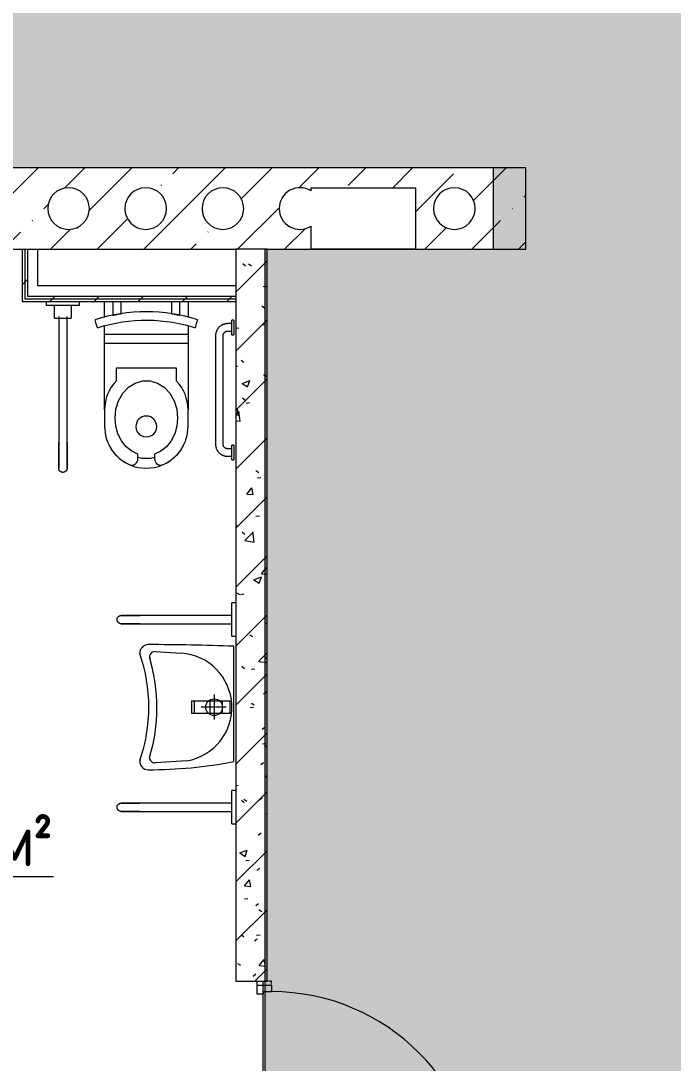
# Model space of a CAD drawing. Header units: millimetres. Extents: x -515342 to 330399, y -224905 to 507333.
# Drawn here: x -372452 to -369325, y 125671 to 130669 of the extents above; entities that cross this region are included whole.
import ezdxf

# ---------------------------------------------------------------- set-up
doc = ezdxf.new("R2010")
doc.units = ezdxf.units.MM
doc.linetypes.add('ASVP_Невидимые', pattern=[5, 3, -2])
for name, color, linetype, lineweight in [('Двери', 7, 'Continuous', 0), ('Марки помещений', 7, 'Continuous', 0), ('Оборудование', 7, 'Continuous', 0), ('Перекрытие', 7, 'Continuous', 0), ('Сантехника', 7, 'Continuous', 0), ('Стены внутренние', 7, 'Continuous', 0), ('Стены несущие', 7, 'Continuous', 0), ('Стены отделка', 7, 'Continuous', 0), ('Стены перегородки', 7, 'Continuous', 0), ('Стены штриховка', 7, 'Continuous', 0), ('экспертиза условные обозначения', 1, 'Continuous', 0)]:
    doc.layers.add(name, color=color, linetype=linetype, lineweight=lineweight)
doc.styles.add('GOST Common_1', font='', dxfattribs={"width": 0.9, "height": 250})
doc.styles.add('GOST Common_2', font='', dxfattribs={"width": 0.9, "height": 250})
doc.styles.get('GOST Common_1').set_extended_font_data('GOST Common')
doc.styles.get('GOST Common_2').set_extended_font_data('GOST Common')
pattern_1 = [(45, (-374025.76, 123368.6), (-106.066, 106.066), [])]

# ---------------------------------------------------------------- blocks, each defined once
blk = doc.blocks.new('Унитаз - Общественные _МГН_ - Объем смыва более 6_1 л-8747126-О_АР_П_2__3_400_План 2 этажа')
at = {"layer": 'Сантехника'}
for p, q in [((0, 200), (77, 200)), ((88.7, 246), (107.8, 239.8)), ((107.8, 239.8), (126.8, 233.7)), ((118.2, 200), (157.6, 200)), ((157.6, 200), (200, 200)), ((157.6, -200), (157.6, 200)), ((200, -200), (200, 200)), ((200, 200), (520, 200)), ((600, 200), (520, 200)), ((66.2, 160), (0, 160)), ((0, 120), (59.1, 120)), ((382.3, 145), (320, 145)), ((320, 145), (320, -145)), ((733.5, 40), (754.9, 40)), ((753.4, 20.7), (754, 16.1)), ((754.9, -40), (733.5, -40)), ((754, -16.1), (753.4, -20.7)), ((59.1, -120), (0, -120)), ((320, -145), (382.3, -145)), ((0, -160), (66.2, -160)), ((77, -200), (0, -200)), ((107.8, -239.8), (88.7, -246)), ((126.8, -233.7), (107.8, -239.8)), ((157.6, -200), (118.2, -200)), ((200, -200), (157.6, -200)), ((520, -200), (200, -200)), ((520, -200), (600, -200))]:
    blk.add_line(p, q, dxfattribs=at)
at = {"layer": 'Сантехника', "flags": 128}
for points in [[(126.8, -233.7), (118, -204.5), (110.4, -175.1), (104, -145.4), (98.8, -115.5), (94.8, -85.3), (92, -55.1), (90.4, -24.7), (90, 5.7), (90.9, 36.1), (92.9, 66.4), (96.2, 96.6), (100.6, 126.7), (106.3, 156.6), (113.2, 186.2), (121.2, 215.5), (126.8, 233.7)], [(560, -150), (516.9, -145.6), (476.3, -132.8), (440.6, -112.3), (411.9, -85.2), (391.7, -53.2), (381.3, -18.1), (381.3, 18.1), (391.7, 53.2), (411.9, 85.2), (440.6, 112.3), (476.3, 132.8), (516.9, 145.6), (560, 150)], [(560, 150), (598.7, 146.5), (635.6, 136.1), (669, 119.4), (697.2, 97.1), (719.1, 70.2), (733.5, 40)], [(748.7, 40.3), (753.6, 19.3), (753.6, -19.3), (748.7, -40.3)], [(733.5, -40), (719.1, -70.2), (697.2, -97.1), (669, -119.4), (635.6, -136.1), (598.7, -146.5), (560, -150)]]:
    blk.add_lwpolyline(points, dxfattribs=at)
at = {"layer": 'Сантехника'}
for centre, radius, start, end in [((850, 0), 800, 162.0951, 197.9049), ((520, 0), 200, 90, 133.5312), ((600, 0), 200, 24.3266, 90), ((600, 0), 200, 72.0106, 76.5027), ((600, 0), 200, 57.6191, 63.0038), ((600, 0), 200, 43.7417, 49.503), ((600, 0), 200, 30.0357, 36.0001), ((600, 0), 50, 90, 270), ((600, 0), 50, 270, 90), ((754.9, 70), 30, 270, 24.3266), ((600, 0), 200, 337.4028, 22.5972), ((754.9, -70), 30, 335.6734, 90), ((600, 0), 200, 270, 335.6734), ((520, 0), 200, 226.4688, 270), ((600, 0), 200, 310.497, 316.2583), ((600, 0), 200, 323.9999, 329.9643), ((600, 0), 200, 283.4973, 287.9894), ((600, 0), 200, 296.9962, 302.3809)]:
    blk.add_arc(centre, radius, start, end, dxfattribs=at)
for points, knots in [([(59.1, 120), (59.1, 120), (59.2, 120.8), (59.7, 124.4), (60.6, 129.9), (61.7, 136.5), (62.8, 142.4), (63.6, 146.8), (64.2, 150), (64.7, 152.9), (65.4, 156.2), (66, 159.2), (66.2, 160), (66.2, 160)], [0, 0, 0, 0, 0.111111, 0.222222, 0.333333, 0.444444, 0.555556, 0.611111, 0.666667, 0.722222, 0.777778, 0.888889, 1, 1, 1, 1]), ([(66.2, -160), (66.2, -160), (66, -159.2), (65.4, -156.2), (64.7, -152.9), (64.2, -150), (63.6, -146.8), (63, -143.5), (62.3, -140), (61.5, -135.4), (60.6, -129.9), (59.7, -124.4), (59.2, -120.8), (59.1, -120), (59.1, -120)], [0, 0, 0, 0, 0.111111, 0.222222, 0.277778, 0.333333, 0.388889, 0.444444, 0.5, 0.555556, 0.666667, 0.777778, 0.888889, 1, 1, 1, 1])]:
    blk.add_open_spline(points, degree=3, knots=knots, dxfattribs=at)
blk = doc.blocks.new('Опорный поручень - Откидной поручень для унитаза-8747127-О_АР_П_2__3_400_План 2 этажа')
at = {"layer": 'Оборудование'}
for p, q in [((1695, 5955), (1695, 5935)), ((1855, 5935), (1855, 5955)), ((1855, 5935), (1695, 5935)), ((1735, 5915), (1735, 5935)), ((1735, 5875), (1735, 5915)), ((1815, 5935), (1815, 5915)), ((1815, 5915), (1815, 5875)), ((1735, 5875), (1815, 5875)), ((1755, 5882.3), (1755, 5280)), ((1795, 5280), (1795, 5882.3))]:
    blk.add_line(p, q, dxfattribs=at)
at = {"layer": 'Оборудование', "flags": 128}
for points in [[(1755, 5280), (1755, 5275), (1755, 5270), (1755, 5265), (1755, 5260.1), (1755, 5255.2), (1755, 5250.3), (1755, 5245.5), (1755, 5240.7), (1755, 5236), (1755, 5231.3), (1755, 5226.8), (1755, 5222.3), (1755, 5217.9), (1755, 5213.6), (1755, 5209.4), (1755, 5205.4), (1755, 5201.4), (1755, 5197.6), (1755, 5193.9), (1755, 5190.3), (1755, 5186.9), (1755, 5183.7), (1755, 5180.5), (1755, 5177.6), (1755, 5174.8), (1755, 5172.2), (1755, 5169.8), (1755, 5167.5), (1755, 5165.4), (1755, 5163.5), (1755, 5161.8), (1755, 5160.2), (1755, 5158.9), (1755, 5157.8), (1755, 5156.8), (1755, 5156.1), (1755, 5155.5), (1755, 5155.2), (1755, 5155), (1755, 5155)], [(1755, 5155), (1755, 5155.1), (1755, 5155.4), (1755, 5155.9), (1755, 5156.6), (1755, 5157.5), (1755, 5158.6), (1755, 5159.9), (1755, 5161.3), (1755, 5163), (1755, 5164.9), (1755, 5166.9), (1755, 5169.1), (1755, 5171.5), (1755, 5174.1), (1755, 5176.8), (1755, 5179.7), (1755, 5182.8), (1755, 5186), (1755, 5189.4), (1755, 5192.9), (1755, 5196.6), (1755, 5200.4), (1755, 5204.3), (1755, 5208.3), (1755, 5212.5), (1755, 5216.7), (1755, 5221.1), (1755, 5225.5), (1755, 5230.1), (1755, 5234.7), (1755, 5239.4), (1755, 5244.2), (1755, 5249), (1755, 5253.8), (1755, 5258.8), (1755, 5263.7), (1755, 5268.7), (1755, 5273.7), (1755, 5278.7), (1755, 5280)], [(1795, 5280), (1795, 5275), (1795, 5270), (1795, 5265), (1795, 5260.1), (1795, 5255.2), (1795, 5250.3), (1795, 5245.5), (1795, 5240.7), (1795, 5236), (1795, 5231.3), (1795, 5226.8), (1795, 5222.3), (1795, 5217.9), (1795, 5213.6), (1795, 5209.4), (1795, 5205.4), (1795, 5201.4), (1795, 5197.6), (1795, 5193.9), (1795, 5190.3), (1795, 5186.9), (1795, 5183.7), (1795, 5180.5), (1795, 5177.6), (1795, 5174.8), (1795, 5172.2), (1795, 5169.8), (1795, 5167.5), (1795, 5165.4), (1795, 5163.5), (1795, 5161.8), (1795, 5160.2), (1795, 5158.9), (1795, 5157.8), (1795, 5156.8), (1795, 5156.1), (1795, 5155.5), (1795, 5155.2), (1795, 5155), (1795, 5155)], [(1795, 5155), (1795, 5155.1), (1795, 5155.4), (1795, 5155.9), (1795, 5156.6), (1795, 5157.5), (1795, 5158.6), (1795, 5159.9), (1795, 5161.3), (1795, 5163), (1795, 5164.9), (1795, 5166.9), (1795, 5169.1), (1795, 5171.5), (1795, 5174.1), (1795, 5176.8), (1795, 5179.7), (1795, 5182.8), (1795, 5186), (1795, 5189.4), (1795, 5192.9), (1795, 5196.6), (1795, 5200.4), (1795, 5204.3), (1795, 5208.3), (1795, 5212.5), (1795, 5216.7), (1795, 5221.1), (1795, 5225.5), (1795, 5230.1), (1795, 5234.7), (1795, 5239.4), (1795, 5244.2), (1795, 5249), (1795, 5253.8), (1795, 5258.8), (1795, 5263.7), (1795, 5268.7), (1795, 5273.7), (1795, 5278.7), (1795, 5280)], [(1775, 5135), (1774.2, 5135), (1773.4, 5135.1), (1772.6, 5135.1), (1771.8, 5135.3), (1771, 5135.4), (1770.2, 5135.6), (1769.5, 5135.8), (1768.7, 5136), (1768, 5136.3), (1767.2, 5136.6), (1766.5, 5136.9), (1765.8, 5137.3), (1765.1, 5137.6), (1764.4, 5138.1), (1763.7, 5138.5), (1763.1, 5139), (1762.4, 5139.4), (1761.8, 5140), (1761.2, 5140.5), (1760.7, 5141.1), (1760.1, 5141.7), (1759.6, 5142.3), (1759.1, 5142.9), (1758.6, 5143.5), (1758.2, 5144.2), (1757.8, 5144.9), (1757.4, 5145.6), (1757, 5146.3), (1756.7, 5147), (1756.4, 5147.8), (1756.1, 5148.5), (1755.8, 5149.3), (1755.6, 5150), (1755.4, 5150.8), (1755.3, 5151.6), (1755.2, 5152.4), (1755.1, 5153.2), (1755, 5154), (1755, 5154.8), (1755, 5155)], [(1795, 5155), (1795, 5154.2), (1794.9, 5153.4), (1794.9, 5152.6), (1794.7, 5151.8), (1794.6, 5151), (1794.4, 5150.2), (1794.2, 5149.5), (1794, 5148.7), (1793.7, 5148), (1793.4, 5147.2), (1793.1, 5146.5), (1792.7, 5145.8), (1792.4, 5145.1), (1791.9, 5144.4), (1791.5, 5143.7), (1791, 5143.1), (1790.6, 5142.4), (1790, 5141.8), (1789.5, 5141.2), (1788.9, 5140.7), (1788.3, 5140.1), (1787.7, 5139.6), (1787.1, 5139.1), (1786.5, 5138.6), (1785.8, 5138.2), (1785.1, 5137.8), (1784.4, 5137.4), (1783.7, 5137), (1783, 5136.7), (1782.2, 5136.4), (1781.5, 5136.1), (1780.7, 5135.8), (1780, 5135.6), (1779.2, 5135.4), (1778.4, 5135.3), (1777.6, 5135.2), (1776.8, 5135.1), (1776, 5135), (1775.2, 5135), (1775, 5135)]]:
    blk.add_lwpolyline(points, dxfattribs=at)
blk = doc.blocks.new('МГН_Санузел_Поручень горизонтальный - АР_Сантехнические приборы_МГН_Поручень горизонтальный-V29-О_АР_П_2__3_400_План 2 этажа')
at = {"layer": 'Сантехника'}
for p, q in [((-1190.8, 0), (-1190.8, -10)), ((-1120.8, -10), (-1120.8, 0)), ((-590.8, 0), (-590.8, -10)), ((-590.8, 0), (-555.8, 0)), ((-555.8, 0), (-520.8, 0)), ((-520.8, -10), (-520.8, 0)), ((-1190.8, 0), (-1155.8, 0)), ((-1155.8, -10), (-1190.8, -10)), ((-1173.8, -10), (-1173.8, -30)), ((-1155.8, 0), (-1120.8, 0)), ((-1120.8, -10), (-1155.8, -10)), ((-1137.8, -30), (-1137.8, -10)), ((-555.8, -10), (-590.8, -10)), ((-573.8, -10), (-573.8, -30)), ((-520.8, -10), (-555.8, -10)), ((-537.8, -30), (-537.8, -10)), ((-595.8, -52), (-1115.8, -52)), ((-1115.8, -88), (-595.8, -88))]:
    blk.add_line(p, q, dxfattribs=at)
at = {"layer": 'Сантехника', "flags": 128}
for points in [[(-1173.8, -30), (-1173.7, -32.3), (-1173.6, -34.6), (-1173.4, -36.9), (-1173.1, -39.2), (-1172.6, -41.5), (-1172.1, -43.8), (-1171.5, -46), (-1170.9, -48.2), (-1170.1, -50.4), (-1169.2, -52.6), (-1168.3, -54.7), (-1167.2, -56.8), (-1166.1, -58.8), (-1164.9, -60.8), (-1163.7, -62.7), (-1162.3, -64.6), (-1160.9, -66.5), (-1159.4, -68.2), (-1157.8, -70), (-1156.2, -71.6), (-1154.5, -73.2), (-1152.8, -74.7), (-1150.9, -76.1), (-1149.1, -77.5), (-1147.1, -78.8), (-1145.2, -80), (-1143.1, -81.2), (-1141.1, -82.2), (-1139, -83.2), (-1136.8, -84.1), (-1134.6, -84.9), (-1132.4, -85.6), (-1130.2, -86.2), (-1127.9, -86.7), (-1125.7, -87.2), (-1123.4, -87.5), (-1121.1, -87.8), (-1118.7, -87.9), (-1116.4, -88), (-1115.8, -88)], [(-1115.8, -52), (-1116.7, -52), (-1117.6, -51.9), (-1118.4, -51.8), (-1119.3, -51.7), (-1120.2, -51.6), (-1121, -51.4), (-1121.9, -51.1), (-1122.7, -50.9), (-1123.5, -50.6), (-1124.4, -50.3), (-1125.2, -49.9), (-1126, -49.5), (-1126.7, -49.1), (-1127.5, -48.6), (-1128.2, -48.2), (-1128.9, -47.6), (-1129.6, -47.1), (-1130.3, -46.5), (-1131, -45.9), (-1131.6, -45.3), (-1132.2, -44.7), (-1132.8, -44), (-1133.3, -43.3), (-1133.8, -42.6), (-1134.3, -41.9), (-1134.8, -41.1), (-1135.2, -40.4), (-1135.6, -39.6), (-1136, -38.8), (-1136.3, -38), (-1136.6, -37.1), (-1136.9, -36.3), (-1137.1, -35.5), (-1137.3, -34.6), (-1137.5, -33.7), (-1137.6, -32.9), (-1137.7, -32), (-1137.8, -31.1), (-1137.8, -30.2), (-1137.8, -30)], [(-573.8, -30), (-573.8, -30.9), (-573.9, -31.8), (-574, -32.6), (-574.1, -33.5), (-574.2, -34.4), (-574.4, -35.2), (-574.7, -36.1), (-574.9, -36.9), (-575.2, -37.8), (-575.5, -38.6), (-575.9, -39.4), (-576.3, -40.2), (-576.7, -40.9), (-577.2, -41.7), (-577.6, -42.4), (-578.1, -43.1), (-578.7, -43.8), (-579.3, -44.5), (-579.8, -45.2), (-580.5, -45.8), (-581.1, -46.4), (-581.8, -47), (-582.5, -47.5), (-583.2, -48), (-583.9, -48.5), (-584.7, -49), (-585.4, -49.4), (-586.2, -49.8), (-587, -50.2), (-587.8, -50.5), (-588.7, -50.8), (-589.5, -51.1), (-590.3, -51.3), (-591.2, -51.5), (-592.1, -51.7), (-592.9, -51.8), (-593.8, -51.9), (-594.7, -52), (-595.6, -52), (-595.8, -52)], [(-595.8, -88), (-593.5, -88), (-591.2, -87.8), (-588.9, -87.6), (-586.6, -87.3), (-584.3, -86.8), (-582, -86.3), (-579.8, -85.7), (-577.6, -85.1), (-575.4, -84.3), (-573.2, -83.4), (-571.1, -82.5), (-569, -81.4), (-567, -80.3), (-565, -79.1), (-563, -77.9), (-561.2, -76.5), (-559.3, -75.1), (-557.6, -73.6), (-555.8, -72), (-554.2, -70.4), (-552.6, -68.7), (-551.1, -67), (-549.7, -65.1), (-548.3, -63.3), (-547, -61.3), (-545.8, -59.4), (-544.6, -57.3), (-543.6, -55.3), (-542.6, -53.2), (-541.7, -51), (-540.9, -48.8), (-540.2, -46.6), (-539.6, -44.4), (-539.1, -42.1), (-538.6, -39.9), (-538.3, -37.6), (-538, -35.3), (-537.9, -32.9), (-537.8, -30.6), (-537.8, -30)]]:
    blk.add_lwpolyline(points, dxfattribs=at)
blk = doc.blocks.new('Раковина для МГН 600х450 - Раковина для МГН 600х450-10138457-О_АР_П_2__3_400_План 2 этажа')
at = {"layer": 'Сантехника'}
for p, q in [((261.2, 0), (-292.2, 0)), ((-30, -56.2), (-30, -20)), ((-30, -20), (30, -20)), ((0, -37.3), (0, -157.3)), ((30, -20), (30, -56.2)), ((-61.5, -95), (58.5, -95)), ((-30, -116.2), (-30, -56.2)), ((-30, -56.2), (30, -56.2)), ((30, -56.2), (30, -116.2)), ((-30, -191.2), (-30, -116.2)), ((-30, -116.2), (30, -116.2)), ((30, -116.2), (30, -191.2)), ((-30, -203.7), (-30, -191.2)), ((-30, -191.2), (30, -191.2)), ((30, -191.2), (30, -203.7)), ((-30, -203.7), (30, -203.7)), ((257, -225.9), (266.6, -377.9)), ((-266.6, -377.9), (-258.8, -253.2))]:
    blk.add_line(p, q, dxfattribs=at)
blk.add_circle((0, -95), 40, dxfattribs=at)
for centre, radius, start, end in [((10581.6, -411), 10881.6, 177.83525, 180), ((-1895.6, -411), 2195.6, 0, 10.7896), ((0.7, -269.5), 260, 9.6656, 176.4059), ((-241.6, -379.4), 25, 176.4059, 286.6852), ((1.4, -1190.1), 821.3, 73.0663, 106.6852), ((241.6, -379.4), 25, 267.5878, 3.5941), ((-260, -411), 40, 180, 275.3659), ((0, -1190.1), 782.4, 70.8821, 109.1179), ((260, -411), 40, 264.6341, 360)]:
    blk.add_arc(centre, radius, start, end, dxfattribs=at)
blk = doc.blocks.new('Опорный поручень - Опорный поручень для раковины-8747147-О_АР_П_2__3_400_План 2 этажа')
at = {"layer": 'Оборудование'}
for p, q in [((90760, 10815), (90760, 10975)), ((90780, 10975), (90760, 10975)), ((90760, 10915), (90320, 10915)), ((90320, 10875), (90760, 10875)), ((90760, 10815), (90780, 10815))]:
    blk.add_line(p, q, dxfattribs=at)
at = {"layer": 'Оборудование', "flags": 128}
for points in [[(90210, 10895), (90210, 10895.8), (90210.1, 10896.6), (90210.1, 10897.4), (90210.3, 10898.2), (90210.4, 10899), (90210.6, 10899.8), (90210.8, 10900.5), (90211, 10901.3), (90211.3, 10902), (90211.6, 10902.8), (90211.9, 10903.5), (90212.3, 10904.2), (90212.6, 10904.9), (90213.1, 10905.6), (90213.5, 10906.3), (90214, 10906.9), (90214.4, 10907.6), (90215, 10908.2), (90215.5, 10908.8), (90216.1, 10909.3), (90216.7, 10909.9), (90217.3, 10910.4), (90217.9, 10910.9), (90218.5, 10911.4), (90219.2, 10911.8), (90219.9, 10912.2), (90220.6, 10912.6), (90221.3, 10913), (90222, 10913.3), (90222.8, 10913.6), (90223.5, 10913.9), (90224.3, 10914.2), (90225, 10914.4), (90225.8, 10914.6), (90226.6, 10914.7), (90227.4, 10914.8), (90228.2, 10914.9), (90229, 10915), (90229.8, 10915), (90230, 10915)], [(90320, 10915), (90316.4, 10915), (90312.8, 10915), (90309.2, 10915), (90305.7, 10915), (90302.1, 10915), (90298.6, 10915), (90295.1, 10915), (90291.7, 10915), (90288.3, 10915), (90285, 10915), (90281.7, 10915), (90278.4, 10915), (90275.3, 10915), (90272.2, 10915), (90269.2, 10915), (90266.3, 10915), (90263.4, 10915), (90260.7, 10915), (90258, 10915), (90255.4, 10915), (90253, 10915), (90250.6, 10915), (90248.4, 10915), (90246.3, 10915), (90244.3, 10915), (90242.4, 10915), (90240.6, 10915), (90239, 10915), (90237.5, 10915), (90236.1, 10915), (90234.9, 10915), (90233.8, 10915), (90232.8, 10915), (90232, 10915), (90231.3, 10915), (90230.8, 10915), (90230.4, 10915), (90230.1, 10915), (90230, 10915), (90230, 10915)], [(90230, 10915), (90230.1, 10915), (90230.3, 10915), (90230.6, 10915), (90231.1, 10915), (90231.8, 10915), (90232.6, 10915), (90233.5, 10915), (90234.6, 10915), (90235.8, 10915), (90237.1, 10915), (90238.6, 10915), (90240.2, 10915), (90241.9, 10915), (90243.7, 10915), (90245.7, 10915), (90247.8, 10915), (90250, 10915), (90252.3, 10915), (90254.8, 10915), (90257.3, 10915), (90259.9, 10915), (90262.7, 10915), (90265.5, 10915), (90268.4, 10915), (90271.4, 10915), (90274.4, 10915), (90277.6, 10915), (90280.8, 10915), (90284.1, 10915), (90287.4, 10915), (90290.8, 10915), (90294.2, 10915), (90297.7, 10915), (90301.2, 10915), (90304.7, 10915), (90308.3, 10915), (90311.8, 10915), (90315.4, 10915), (90319, 10915), (90320, 10915)], [(90230, 10875), (90229.2, 10875), (90228.4, 10875.1), (90227.6, 10875.1), (90226.8, 10875.3), (90226, 10875.4), (90225.2, 10875.6), (90224.5, 10875.8), (90223.7, 10876), (90223, 10876.3), (90222.2, 10876.6), (90221.5, 10876.9), (90220.8, 10877.3), (90220.1, 10877.6), (90219.4, 10878.1), (90218.7, 10878.5), (90218.1, 10879), (90217.4, 10879.4), (90216.8, 10880), (90216.2, 10880.5), (90215.7, 10881.1), (90215.1, 10881.7), (90214.6, 10882.3), (90214.1, 10882.9), (90213.6, 10883.5), (90213.2, 10884.2), (90212.8, 10884.9), (90212.4, 10885.6), (90212, 10886.3), (90211.7, 10887), (90211.4, 10887.8), (90211.1, 10888.5), (90210.8, 10889.3), (90210.6, 10890), (90210.4, 10890.8), (90210.3, 10891.6), (90210.2, 10892.4), (90210.1, 10893.2), (90210, 10894), (90210, 10894.8), (90210, 10895)], [(90320, 10875), (90316.4, 10875), (90312.8, 10875), (90309.2, 10875), (90305.7, 10875), (90302.1, 10875), (90298.6, 10875), (90295.1, 10875), (90291.7, 10875), (90288.3, 10875), (90285, 10875), (90281.7, 10875), (90278.4, 10875), (90275.3, 10875), (90272.2, 10875), (90269.2, 10875), (90266.3, 10875), (90263.4, 10875), (90260.7, 10875), (90258, 10875), (90255.4, 10875), (90253, 10875), (90250.6, 10875), (90248.4, 10875), (90246.3, 10875), (90244.3, 10875), (90242.4, 10875), (90240.6, 10875), (90239, 10875), (90237.5, 10875), (90236.1, 10875), (90234.9, 10875), (90233.8, 10875), (90232.8, 10875), (90232, 10875), (90231.3, 10875), (90230.8, 10875), (90230.4, 10875), (90230.1, 10875), (90230, 10875), (90230, 10875)], [(90230, 10875), (90230.1, 10875), (90230.3, 10875), (90230.6, 10875), (90231.1, 10875), (90231.8, 10875), (90232.6, 10875), (90233.5, 10875), (90234.6, 10875), (90235.8, 10875), (90237.1, 10875), (90238.6, 10875), (90240.2, 10875), (90241.9, 10875), (90243.7, 10875), (90245.7, 10875), (90247.8, 10875), (90250, 10875), (90252.3, 10875), (90254.8, 10875), (90257.3, 10875), (90259.9, 10875), (90262.7, 10875), (90265.5, 10875), (90268.4, 10875), (90271.4, 10875), (90274.4, 10875), (90277.6, 10875), (90280.8, 10875), (90284.1, 10875), (90287.4, 10875), (90290.8, 10875), (90294.2, 10875), (90297.7, 10875), (90301.2, 10875), (90304.7, 10875), (90308.3, 10875), (90311.8, 10875), (90315.4, 10875), (90319, 10875), (90320, 10875)]]:
    blk.add_lwpolyline(points, dxfattribs=at)
blk = doc.blocks.new('Дверь_Деревянная_1 полотно - АР_Дверь_Санузел_1000х2000h_полотно__Г_Л-9060337-О_АР_П_2__3_400_План 2 этажа')
at = {"layer": 'Двери', "lineweight": 18}
for p, q in [((500, 1095), (460, 1095)), ((460, 95), (460, 1095)), ((500, 95), (500, 1095)), ((-530, 95), (-500, 95)), ((-530, 95), (-530, 25)), ((-500, 55), (-500, 95)), ((-500, 55), (-490, 55)), ((-490, 25), (-490, 55)), ((460, 95), (500, 95)), ((500, 55), (490, 55)), ((490, 25), (490, 55)), ((530, 95), (500, 95)), ((500, 55), (500, 95)), ((530, 95), (530, 25)), ((-530, 25), (-490, 25)), ((530, 25), (490, 25))]:
    blk.add_line(p, q, dxfattribs=at)
at = {"layer": 'Двери', "linetype": 'ASVP_Невидимые', "lineweight": 18}
for p, q in [((-550, 95), (-550, 75)), ((-530, 95), (-550, 95)), ((530, 95), (550, 95)), ((550, 95), (550, 75)), ((-550, 25), (-530, 25)), ((550, 25), (530, 25))]:
    blk.add_line(p, q, dxfattribs=at)
at = {"layer": 'Двери', "lineweight": 18}
blk.add_arc((500, 95), 1000, 90, 180, dxfattribs=at)

msp = doc.modelspace()

# ---------------------------------------------------------------- hatches: boundary and pattern name
at = {"layer": 'Стены внутренние'}
h = msp.add_hatch(dxfattribs=at)
h.set_pattern_fill('FP_1', color=256, style=0, pattern_type=2)
h.set_pattern_definition([(45, (-374025.76, 123368.6), (-224.506, 224.506), []), (45, (-373801.25, 123368.6), (-224.506, 224.506), [396.875, -79.375, 3.353, -76.022])])
h.paths.add_polyline_path([(-373830.759, 129573.6058), (-371060.759, 129573.6058), (-371060.759, 129683.7193), (-371093.5242, 129670.6458), (-371128.7903, 129669.7632), (-371162.1684, 129681.1813), (-371189.5048, 129703.4791), (-371207.3975, 129733.8818), (-371213.6199, 129768.6058), (-371207.3975, 129803.3298), (-371189.5048, 129833.7325), (-371162.1684, 129856.0303), (-371128.7903, 129867.4484), (-371093.5242, 129866.5658), (-371060.759, 129853.4923), (-371060.759, 129868.6058), (-370560.759, 129868.6058), (-370560.759, 129573.6058), (-370030.759, 129573.6058), (-370030.759, 129963.6058), (-373830.759, 129963.6058)])
h.paths.add_polyline_path([(-370390.9847, 129670.125), (-370423.6199, 129682.0033), (-370450.2244, 129704.327), (-370467.5892, 129734.4038), (-370473.6199, 129768.6058), (-370467.5892, 129802.8078), (-370450.2244, 129832.8846), (-370423.6199, 129855.2083), (-370390.9847, 129867.0866), (-370356.2551, 129867.0866), (-370323.6199, 129855.2083), (-370297.0155, 129832.8846), (-370279.6507, 129802.8078), (-370273.6199, 129768.6058), (-370279.6507, 129734.4038), (-370297.0155, 129704.327), (-370323.6199, 129682.0033), (-370356.2551, 129670.125)])
h.paths.add_polyline_path([(-371466.2551, 129670.125), (-371500.9847, 129670.125), (-371533.6199, 129682.0033), (-371560.2244, 129704.327), (-371577.5892, 129734.4038), (-371583.6199, 129768.6058), (-371577.5892, 129802.8078), (-371560.2244, 129832.8846), (-371533.6199, 129855.2083), (-371500.9847, 129867.0866), (-371466.2551, 129867.0866), (-371433.6199, 129855.2083), (-371407.0155, 129832.8846), (-371389.6507, 129802.8078), (-371383.6199, 129768.6058), (-371389.6507, 129734.4038), (-371407.0155, 129704.327), (-371433.6199, 129682.0033)])
h.paths.add_polyline_path([(-371870.9847, 129670.125), (-371903.6199, 129682.0033), (-371930.2244, 129704.327), (-371947.5892, 129734.4038), (-371953.6199, 129768.6058), (-371947.5892, 129802.8078), (-371930.2244, 129832.8846), (-371903.6199, 129855.2083), (-371870.9847, 129867.0866), (-371836.2551, 129867.0866), (-371803.6199, 129855.2083), (-371777.0155, 129832.8846), (-371759.6507, 129802.8078), (-371753.6199, 129768.6058), (-371759.6507, 129734.4038), (-371777.0155, 129704.327), (-371803.6199, 129682.0033), (-371836.2551, 129670.125)])
h.paths.add_polyline_path([(-372240.9847, 129670.125), (-372273.6199, 129682.0033), (-372300.2244, 129704.327), (-372317.5892, 129734.4038), (-372323.6199, 129768.6058), (-372317.5892, 129802.8078), (-372300.2244, 129832.8846), (-372273.6199, 129855.2083), (-372240.9847, 129867.0866), (-372206.2551, 129867.0866), (-372173.6199, 129855.2083), (-372147.0155, 129832.8846), (-372129.6507, 129802.8078), (-372123.6199, 129768.6058), (-372129.6507, 129734.4038), (-372147.0155, 129704.327), (-372173.6199, 129682.0033), (-372206.2551, 129670.125)])
h = msp.add_hatch(dxfattribs=at)
h.set_pattern_fill('FP_6', color=256, style=0, pattern_type=2)
h.set_pattern_definition(pattern_1)
h.paths.add_polyline_path([(-372445.759, 129336.1058), (-372433.259, 129336.1058), (-372433.259, 129573.6058), (-372445.759, 129573.6058), (-372445.759, 129346.7039)])
h = msp.add_hatch(dxfattribs=at)
h.set_pattern_fill('FP_6', color=256, style=0, pattern_type=2)
h.set_pattern_definition(pattern_1)
h.paths.add_polyline_path([(-372420.759, 129348.6058), (-372420.759, 129573.6058), (-372433.259, 129573.6058), (-372433.259, 129348.6058)])
h = msp.add_hatch(dxfattribs=at)
h.set_pattern_fill('FP_2', color=256, style=0, pattern_type=2)
h.set_pattern_definition([(45, (-374025.76, 123368.6), (-141.4214, 141.4214), [])])
h.paths.add_polyline_path([(-371420.759, 123563.6058), (-371270.759, 123563.6058), (-371270.759, 124963.6058), (-371420.759, 124963.6058)])
h.paths.add_polyline_path([(-371420.759, 126063.6058), (-371270.759, 126063.6058), (-371270.8634, 129573.6058), (-371420.759, 129573.6058), (-371420.759, 126739.0917)])
h = msp.add_hatch(dxfattribs=at)
h.set_pattern_fill('FP_3', color=256, style=0, pattern_type=2)
h.set_pattern_definition([(50, (-374025.76, 123368.6), (364.368, -31.878), [38.1, -419.1]), (355, (-374025.76, 123368.6), (-70.486, 382.113), [30.48, -335.28]), (100.451, (-373995.4, 123365.95), (293.885, 350.233), [32.38, -356.18]), (46.184, (-374025.76, 123470.2), (542.158, -84.086), [57.15, -628.65]), (96.636, (-373980.6, 123463.2), (474.805, 494.855), [48.57, -534.27]), (351.184, (-374025.76, 123470.2), (474.81, 494.85), [45.72, -502.92]), (21, (-373974.96, 123444.8), (303.228, -204.53), [38.1, -419.1]), (326, (-373974.96, 123444.8), (123.604, 368.376), [30.48, -335.28]), (71.451, (-373949.7, 123427.76), (426.834, 163.843), [32.38, -356.18]), (37.5, (-374025.76, 123368.6), (6.1766, 169.1102), [16.764, -314.452, 16.764, -323.596, -336.55]), (37.5, (-374025.76, 123368.6), (6.1766, 169.1102), [-671.576, 16.764, -319.786]), (7.5, (-374025.76, 123368.6), (133.639, 200.3615), [16.764, -177.292, 16.764, -306.832, -128.27]), (7.5, (-374025.76, 123368.6), (133.639, 200.3615), [-517.652, 16.764, -111.506]), (327.5, (-374139.04, 123368.6), (271.1818, -11.4584), [16.764, -110.236, 16.764, -379.476, -525.78]), (327.5, (-374139.04, 123368.6), (271.1818, -11.4584), [-523.24, 16.764, -509.016]), (317.5, (-374189.84, 123368.6), (296.2585, 50.853), [16.764, -148.336, 16.764, -246.38, -373.38]), (317.5, (-374189.84, 123368.6), (296.2585, 50.853), [-428.244, 16.764, -356.616])])
h.paths.add_polyline_path([(-371420.759, 123563.6058), (-371270.759, 123563.6058), (-371270.759, 124963.6058), (-371420.759, 124963.6058)])
h.paths.add_polyline_path([(-371420.759, 126063.6058), (-371270.759, 126063.6058), (-371270.8634, 129573.6058), (-371420.759, 129573.6058), (-371420.759, 126739.0917)])
h = msp.add_hatch(dxfattribs=at)
h.set_pattern_fill('FP_6', color=256, style=0, pattern_type=2)
h.set_pattern_definition(pattern_1)
h.paths.add_polyline_path([(-371420.759, 129323.6058), (-371420.759, 129336.1058), (-372445.759, 129336.1058), (-372445.759, 129323.6058), (-371488.9694, 129323.6058)])
h = msp.add_hatch(dxfattribs=at)
h.set_pattern_fill('FP_6', color=256, style=0, pattern_type=2)
h.set_pattern_definition(pattern_1)
h.paths.add_polyline_path([(-371420.759, 129336.1058), (-371420.759, 129348.6058), (-372433.259, 129348.6058), (-372433.259, 129336.1058), (-371488.9694, 129336.1058)])
at = {"layer": 'экспертиза условные обозначения'}
h = msp.add_hatch(dxfattribs=at)
h.set_pattern_fill('GRASS', color=3, scale=24)
h.set_pattern_definition([(90, (-374753.14, -34405.7), (-431.0523, 431.0523), [114.3, -747.8046]), (45, (-374753.14, -34405.7), (-431.0523, 431.0523), [114.3, -495.3]), (135, (-374753.14, -34405.7), (-431.0523, -431.0523), [114.3, -495.3])])
h.paths.add_polyline_path([(-373830.759, 132368.6058), (-325040.759, 132348.6058), (-325040.759, 130213.3459), (-340479.8297, 130213.3459), (-345063.8869, 130193.0459), (-345064.5234, 126343.5459), (-353680.6329, 126343.5459), (-353655.2438, 130213.3459), (-357950.759, 130213.3459), (-357950.759, 129963.6058), (-360145.759, 129963.6058), (-361820.759, 129963.6058), (-361820.759, 126768.5459), (-363270.759, 126768.5459), (-363270.759, 129963.6058), (-368108.7107, 129963.6058), (-368108.7107, 129573.6058), (-367956.5149, 129573.6058), (-367956.5149, 123573.6058), (-371280.759, 123573.6058), (-371280.759, 129573.6058), (-370185.759, 129573.6058), (-370185.759, 129963.6058), (-373830.759, 129963.6058)])

# ---------------------------------------------------------------- linework, layer by layer
at = {"layer": 'Перекрытие'}
for p, q in [((-370560.759, 129573.6058), (-371060.759, 129573.6058)), ((-371290.759, 124963.6058), (-371290.759, 126063.6058))]:
    msp.add_line(p, q, dxfattribs=at)
at = {"layer": 'Стены несущие'}
for p, q in [((-370030.759, 129963.6058), (-373830.759, 129963.6058)), ((-370030.759, 129573.6058), (-370030.759, 129963.6058)), ((-371060.759, 129853.4923), (-371060.759, 129868.6058)), ((-371060.759, 129868.6058), (-370560.759, 129868.6058)), ((-370560.759, 129868.6058), (-370560.759, 129573.6058)), ((-371060.759, 129573.6058), (-371060.759, 129683.7193)), ((-373830.759, 129573.6058), (-371420.759, 129573.6058)), ((-371270.759, 129573.6058), (-371060.759, 129573.6058)), ((-370560.759, 129573.6058), (-370030.759, 129573.6058))]:
    msp.add_line(p, q, dxfattribs=at)
for centre, start, end in [((-372223.6199, 129768.6058), 0, 180), ((-371853.6199, 129768.6058), 0, 180), ((-371483.6199, 129768.6058), 0, 180), ((-371113.6199, 129768.6058), 58.0884812, 180), ((-370373.6199, 129768.6058), 0, 180), ((-372223.6199, 129768.6058), 180, 0), ((-371853.6199, 129768.6058), 180, 0), ((-371483.6199, 129768.6058), 180, 0), ((-371113.6199, 129768.6058), 180, 301.9115188), ((-370373.6199, 129768.6058), 180, 0)]:
    msp.add_arc(centre, 100, start, end, dxfattribs=at)
at = {"layer": 'Стены отделка'}
for p, q in [((-372445.759, 129573.6058), (-372445.759, 129323.6058)), ((-372370.759, 129398.6058), (-372370.759, 129573.6058)), ((-371420.759, 129398.6058), (-372370.759, 129398.6058)), ((-372445.759, 129323.6058), (-371420.759, 129323.6058))]:
    msp.add_line(p, q, dxfattribs=at)
at = {"layer": 'Стены перегородки'}
for p, q in [((-371420.759, 129573.6058), (-371420.759, 126063.6058)), ((-371270.759, 126063.6058), (-371270.759, 129573.6058)), ((-371420.759, 126063.6058), (-371270.759, 126063.6058))]:
    msp.add_line(p, q, dxfattribs=at)
at = {"layer": 'Стены штриховка'}
for p, q in [((-372433.259, 129573.6058), (-372433.259, 129336.1058)), ((-372420.759, 129573.6058), (-372420.759, 129348.6058)), ((-371270.759, 129573.6058), (-371420.759, 129573.6058)), ((-372433.259, 129336.1058), (-371420.759, 129336.1058)), ((-372420.759, 129348.6058), (-371420.759, 129348.6058))]:
    msp.add_line(p, q, dxfattribs=at)
at = {"layer": 'экспертиза условные обозначения', "color": 3}
msp.add_lwpolyline([(-325040.759, 130213.3459), (-340479.8297, 130213.3459), (-345063.8869, 130193.0459), (-345064.5234, 126343.5459), (-353680.6329, 126343.5459), (-353655.2438, 130213.3459), (-357950.759, 130213.3459), (-357950.759, 129963.6058), (-360145.759, 129963.6058), (-361820.759, 129963.6058), (-361820.759, 126768.5459), (-363270.759, 126768.5459), (-363270.759, 129963.6058), (-368108.7107, 129963.6058), (-368108.7107, 129573.6058), (-367956.5149, 129573.6058), (-367956.5149, 123573.6058), (-371280.759, 123573.6058), (-371280.759, 129573.6058), (-370185.759, 129573.6058), (-370185.759, 129963.6058), (-373830.759, 129963.6058), (-373830.759, 132368.6058)], dxfattribs=at)

# ---------------------------------------------------------------- block references
at = {"layer": 'Двери', "rotation": 270}
msp.add_blockref('Дверь_Деревянная_1 полотно - АР_Дверь_Санузел_1000х2000h_полотно__Г_Л-9060337-О_АР_П_2__3_400_План 2 этажа', (-371345.759, 125513.6058), dxfattribs=at)
at = {"layer": 'Оборудование'}
for name, p in [('Опорный поручень - Откидной поручень для унитаза-8747127-О_АР_П_2__3_400_План 2 этажа', (-374025.759, 123368.6058)), ('Опорный поручень - Опорный поручень для раковины-8747147-О_АР_П_2__3_400_План 2 этажа', (-462200.759, 116902.5483)), ('Опорный поручень - Опорный поручень для раковины-8747147-О_АР_П_2__3_400_План 2 этажа', (-462200.759, 116002.5483))]:
    msp.add_blockref(name, p, dxfattribs=at)
at = {"layer": 'Сантехника'}
for name, p, rotation in [('Унитаз - Общественные _МГН_ - Объем смыва более 6_1 л-8747126-О_АР_П_2__3_400_План 2 этажа', (-371850.759, 129323.6058), 270.0000000000006), ('МГН_Санузел_Поручень горизонтальный - АР_Сантехнические приборы_МГН_Поручень горизонтальный-V29-О_АР_П_2__3_400_План 2 этажа', (-371430.759, 128042.8101), 269.9999999999999), ('Раковина для МГН 600х450 - Раковина для МГН 600х450-10138457-О_АР_П_2__3_400_План 2 этажа', (-371430.759, 127377.5483), 270.0000000000001)]:
    msp.add_blockref(name, p, dxfattribs=dict(at, rotation=rotation))

# ---------------------------------------------------------------- texts
at = {"layer": 'Марки помещений', "char_height": 250, "attachment_point": 1}
for s, insert, width, style in [('\\L\\fGOST Common|b0|i0|c238|p34|;\\W.9;\\L²', (-372397.0158, 126865.6478), 165.949312, 'GOST Common_2'), ('\\L\\fGOST Common|b0|i0|c204|p34|;\\W.9;\\Lм', (-372575.6095, 126865.6478), 216.455625, 'GOST Common_1')]:
    msp.add_mtext(s, dxfattribs=dict(at, insert=insert, width=width, style=style))

doc.saveas('drawing.dxf')
